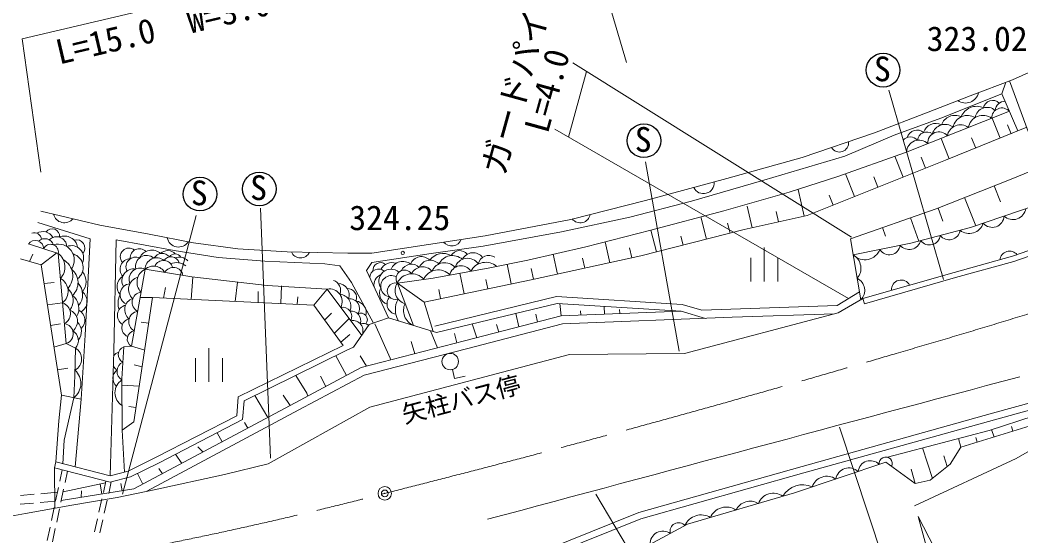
# Model space of a CAD drawing. Units: millimetres, scale not verified. Extents: x 40000 to 680000, y 20000 to 380000.
# Drawn here: x 433768 to 507921, y 277081 to 315316 of the extents above; entities that cross this region are included whole.
import ezdxf
from ezdxf.enums import TextEntityAlignment as Align

# ---------------------------------------------------------------- set-up
doc = ezdxf.new("R2010")
doc.units = ezdxf.units.MM
doc.header["$LTSCALE"] = 1000
doc.header["$PDMODE"] = 32
doc.header["$PDSIZE"] = 500
doc.linetypes.add('CHAIN', pattern=[18.5, 12, -1.5, 3.5, -1.5])
for name, color, linetype, lineweight in [('M-BGD', 7, 'Continuous', 13), ('M-BMK', 2, 'CHAIN', 13), ('M-BMK-SRVR', 3, 'Continuous', 13), ('M-STR-HTXT', 7, 'Continuous', 13), ('M-STR-STR1', 1, 'Continuous', 13)]:
    doc.layers.add(name, color=color, linetype=linetype, lineweight=lineweight)
doc.styles.add('ＭＳ ゴシック', font='')
doc.styles.get('ＭＳ ゴシック').set_extended_font_data('MS Gothic')

msp = doc.modelspace()

# ---------------------------------------------------------------- linework, layer by layer
at = {"layer": 'M-BGD'}
for p, q in [((507082, 310815), (508457, 307065)), ((502173, 296090), (498119, 310124)), ((506374, 306551), (505779, 308039)), ((507193, 306879), (506926, 307546)), ((502599, 305041), (501998, 306542)), ((504571, 305830), (504266, 306593)), ((482588, 290788), (480097, 304797)), ((499193, 303679), (498577, 305218)), ((500849, 304342), (500524, 305156)), ((495581, 302234), (494913, 303906)), ((497314, 302928), (497011, 303684)), ((491851, 300783), (491409, 302768)), ((505937, 303032), (506405, 301849)), ((494012, 301607), (493720, 302337)), ((503745, 302165), (504574, 300071)), ((452325, 282852), (451576, 301373)), ((487995, 299925), (487637, 301533)), ((489959, 300362), (489786, 301138)), ((501788, 301384), (502129, 300417)), ((441369, 280184), (446828, 300838)), ((484627, 299080), (484205, 300724)), ((499746, 300665), (500355, 298935)), ((480920, 298129), (480506, 299741)), ((486367, 299527), (486178, 300263)), ((497659, 299930), (497885, 299287)), ((477455, 297331), (477121, 298870)), ((482893, 298636), (482720, 299310)), ((496056, 294585), (495293, 299098)), ((479086, 297686), (478921, 298442)), ((488896, 295948), (488896, 298448)), ((434474, 297419), (434706, 297957)), ((435335, 297172), (436498, 298052)), ((473593, 296492), (473275, 297957)), ((475601, 296929), (475443, 297656)), ((487896, 295948), (487896, 297698)), ((489896, 295948), (489896, 297698)), ((459431, 296763), (459834, 297350)), ((459431, 296763), (461058, 293242)), ((470156, 295759), (469853, 297212)), ((471798, 296101), (471632, 296901)), ((446459, 294612), (446559, 296266)), ((449697, 294464), (449889, 295892)), ((466671, 295032), (466355, 296550)), ((468418, 295397), (468275, 296081)), ((444391, 294707), (444545, 295484)), ((451413, 294385), (451414, 295210)), ((453087, 294308), (453130, 295613)), ((455526, 294197), (456529, 295378)), ((456529, 295378), (459087, 291945)), ((461722, 295822), (462908, 292678)), ((464926, 294669), (464785, 295345)), ((494295, 294151), (495955, 295185)), ((443593, 294743), (442668, 294761)), ((454293, 294253), (454343, 294800)), ((464370, 292233), (463696, 294412)), ((494373, 293617), (496216, 294677)), ((496326, 294293), (496216, 294677)), ((435797, 294198), (436926, 294356)), ((473868, 293392), (473759, 294305)), ((475311, 293448), (475298, 293773)), ((477062, 293516), (477040, 294098)), ((478197, 293560), (478185, 293865)), ((484276, 293807), (494295, 294151)), ((443306, 292850), (442737, 292915)), ((456332, 293084), (456846, 293603)), ((457052, 292088), (458156, 293194)), ((470720, 292580), (470493, 293576)), ((472093, 292934), (471975, 293514)), ((436035, 292667), (436757, 292793)), ((464687, 291021), (464182, 292290)), ((467602, 291775), (467269, 292796)), ((469229, 292195), (469071, 292761)), ((457527, 291432), (458197, 292023)), ((463013, 290588), (462735, 291489)), ((466126, 291394), (465949, 292091)), ((436282, 291074), (437196, 291348)), ((443003, 290854), (442026, 291137)), ((447760, 288499), (447760, 290999)), ((446760, 288499), (446760, 290249)), ((448760, 288499), (448760, 290249)), ((457951, 288975), (457152, 290428)), ((459433, 289660), (458967, 290441)), ((436541, 289404), (437299, 289506)), ((442816, 289623), (442235, 289761)), ((456431, 288165), (456022, 288933)), ((442597, 288177), (441318, 288253)), ((436836, 287507), (438292, 287220)), ((438292, 287220), (437861, 282200)), ((452115, 285861), (451162, 287482)), ((453771, 286747), (453262, 287510)), ((442358, 286604), (441822, 286673)), ((441343, 284919), (442198, 285546)), ((441506, 281816), (441343, 284919)), ((450649, 285077), (450388, 285482)), ((494480, 285145), (502114, 262068)), ((505937, 284415), (505744, 284969)), ((507327, 284841), (507213, 285190)), ((448748, 284061), (448367, 284730)), ((503466, 283657), (503295, 284310)), ((504681, 284029), (504568, 284378)), ((447334, 283304), (446937, 283678)), ((501359, 281335), (500626, 283604)), ((436427, 282567), (436315, 282131)), ((445760, 282463), (445296, 283146)), ((502458, 282220), (502194, 283012)), ((436315, 282131), (436340, 279136)), ((444333, 281699), (444060, 282087)), ((500094, 280968), (499789, 282030)), ((442871, 280917), (442464, 281722)), ((435303, 280215), (436539, 280319)), ((436817, 279699), (442208, 280563)), ((440104, 281023), (436953, 280343)), ((438302, 279937), (438327, 280421)), ((439821, 280180), (439716, 280939)), ((441324, 280421), (441231, 280974)), ((433808, 280090), (434805, 280173)), ((435266, 279560), (436399, 279655)), ((476430, 280183), (488725, 259435)), ((433771, 279434), (434768, 279518))]:
    msp.add_line(p, q, dxfattribs=at)
for points in [[(495293, 299098), (501634, 301330), (507197, 303531), (514239, 306419), (517807, 307952), (525967, 311319), (531914, 314022), (538687, 317010), (547708, 320709), (550656, 321925)], [(496216, 294677), (502969, 296614), (507283, 297806), (514416, 300293), (520806, 302427), (528540, 305072), (535859, 307772), (542257, 310284), (546996, 312279), (551631, 314250), (553653, 315232)], [(496326, 294293), (503077, 296229), (507403, 297424), (514545, 299914), (520934, 302049), (528674, 304695), (536001, 307398), (542408, 309914), (547152, 311911), (551797, 313886), (553816, 314867)], [(435315, 301143), (439686, 300113), (443338, 299435), (446627, 298801), (449914, 298360), (453551, 298138), (458054, 298038), (459833, 298038), (468226, 299333), (474563, 300543), (480106, 301947), (486139, 303569), (491702, 305134), (497066, 306955), (501050, 308492), (504168, 309703), (507281, 310891), (509449, 311845), (514409, 314014)], [(507698, 307099), (506501, 309857), (506790, 310704)], [(459834, 297350), (464218, 298021), (468084, 298557), (473876, 299628), (478948, 300707), (483509, 301888), (488866, 303444), (494877, 305234), (498535, 306774), (501980, 308053), (506501, 309857)], [(507068, 308549), (499373, 305503), (494364, 303710), (490751, 302558), (485913, 301178), (480506, 299741), (475687, 298501), (471377, 297530), (468565, 296944), (464384, 296198), (461722, 295822), (463696, 294412)], [(463696, 294412), (471643, 296069), (479758, 297832), (487413, 299795), (492079, 300834), (502324, 304931), (508356, 307364)], [(470970, 275348), (479608, 278817), (491699, 282240), (505815, 286181), (515271, 288784), (528481, 292808), (538129, 295806), (545964, 298687), (553704, 301783), (558695, 303978)], [(471157, 274884), (479769, 278344), (491835, 281758), (505949, 285700), (515411, 288303), (528628, 292330), (538289, 295332), (546143, 298220), (553898, 301322), (558897, 303520)], [(495493, 297912), (499758, 298779), (504169, 299932), (508978, 301582), (512236, 302877)], [(438292, 287220), (438593, 291965), (438963, 299093), (435093, 300317)], [(440444, 281538), (440708, 290785), (440900, 299032)], [(440900, 299032), (445198, 298233), (448442, 297721), (451900, 297437), (456339, 297237), (457463, 297109), (458316, 295857), (459964, 292859)], [(437747, 287327), (437830, 288958), (437878, 291006), (437196, 291348), (436598, 298021), (434393, 298718)], [(436427, 282567), (436646, 285612), (436836, 287507), (435335, 297172), (433798, 297613)], [(441343, 284919), (441315, 288732), (441457, 291094), (442026, 291137), (443036, 296842), (446494, 296273), (452071, 295647), (456529, 295378)], [(435547, 295805), (435548, 295802), (436288, 295873)], [(457697, 291198), (455526, 294197), (443593, 294743), (442198, 285546)], [(464506, 292641), (473515, 294822), (482831, 294233), (484276, 293807)], [(442208, 280563), (454145, 286947), (459049, 289560), (466689, 291540), (473868, 293392), (482744, 293737)], [(464623, 292155), (473559, 294318), (482744, 293737), (484544, 293207)], [(395768, 275350), (399519, 275534), (406776, 275804), (415156, 276430), (422768, 277184), (426880, 277654), (430895, 278158), (434184, 278752), (437615, 279363), (440972, 279940), (443705, 280504), (448927, 281628), (452142, 282425), (459694, 286619), (474467, 290537), (483006, 290603), (494373, 293617)], [(443161, 280392), (454428, 286418), (459268, 288997), (466839, 290959), (473955, 292795), (486530, 293284), (494099, 293544)], [(457935, 290814), (458483, 291065), (459635, 292744), (461058, 293242), (464623, 292155)], [(461241, 290128), (461187, 290250), (460049, 292794)], [(436315, 282131), (440445, 281073), (441945, 281466), (444067, 282513), (450254, 285702), (450368, 287091), (457935, 290814)], [(436427, 282567), (440444, 281538), (441787, 281890), (443864, 282915), (449826, 285988), (449940, 287382), (457697, 291198)], [(465806, 289421), (465954, 288744), (466749, 288928)], [(455081, 287446), (455012, 287666), (454207, 288980)], [(436939, 282436), (437028, 284192), (437747, 287327)], [(498031, 282917), (505558, 284909), (508902, 285990), (510011, 284226), (507553, 282822), (500040, 279308)], [(476628, 270507), (474644, 273960), (473492, 274956), (480378, 276421), (483218, 277949), (491144, 280275), (497903, 282547), (500094, 280968), (501204, 281210), (502670, 282391), (503466, 283657), (509253, 285432)], [(488802, 269936), (501559, 273901), (500293, 278525), (503139, 273019), (493093, 269893), (487849, 268627)]]:
    msp.add_lwpolyline(points, dxfattribs=at)
at = {"layer": 'M-BGD', "lineweight": 25}
for centre in [(497707, 311600), (479988, 306371), (451497, 302798), (447100, 302414)]:
    msp.add_circle(centre, 1250, dxfattribs=at)
at = {"layer": 'M-BGD'}
for centre, radius in [((462119, 298056), 121), ((465638, 290006), 609)]:
    msp.add_circle(centre, radius, dxfattribs=at)
for centre, radius, start, end in [((503812, 310157), 992, 235.04734, 347.14335), ((505819, 308679), 684, 44.33647, 169.81175), ((506734, 308577), 720, 89.17345, 176.63169), ((504621, 307713), 1208, 64.223, 159.32759), ((505419, 307933), 909, 48.95424, 170.25132), ((506506, 308041), 758, 42.12594, 181.0684), ((503023, 307202), 1047, 63.44151, 160.83085), ((503958, 307139), 1104, 59.21139, 166.95237), ((505091, 307159), 1088, 52.85353, 170.3408), ((500214, 306408), 755, 49.0883, 164.08695), ((500947, 306319), 701, 53.66639, 172.64983), ((501600, 306726), 927, 62.17782, 164.20415), ((501831, 306216), 816, 38.83372, 184.36061), ((502298, 306607), 976, 53.18688, 163.50281), ((503419, 306589), 962, 51.4731, 171.72123), ((494474, 306200), 672, 208.8749, 8.63212), ((499716, 305942), 711, 41.0995, 137.8017), ((500371, 305491), 926, 45.71642, 177.47791), ((484402, 303235), 789, 204.4196, 5.6786), ((507327, 301485), 961, 226.45026, 351.4337), ((437061, 301128), 836, 194.26047, 319.20901), ((475266, 301049), 760, 218.99176, 349.44032), ((505790, 300824), 875, 220.2458, 357.63816), ((435461, 298818), 823, 27.63079, 122.86182), ((436147, 299307), 544, 351.59112, 146.37507), ((502596, 299848), 820, 217.37523, 351.91165), ((504088, 300574), 1082, 231.03638, 343.07977), ((434902, 298359), 623, 0.06137, 144.85211), ((434814, 298997), 550, 7.04134, 107.79824), ((435609, 298421), 690, 19.4864, 132.18817), ((436477, 298495), 760, 2.47375, 135.45335), ((437065, 298322), 982, 9.12783, 112.80013), ((437965, 298409), 616, 321.99891, 107.63333), ((445511, 299348), 854, 191.5244, 326.63837), ((465745, 299335), 763, 218.68103, 338.858), ((499639, 299200), 889, 220.90511, 345.15396), ((501147, 299447), 803, 216.22835, 353.05853), ((436041, 298128), 567, 349.09376, 155.81973), ((436615, 297530), 1176, 325.04666, 107.59531), ((437585, 297702), 896, 334.35365, 112.84573), ((441837, 297779), 638, 50.19414, 221.77696), ((442599, 297705), 666, 43.17723, 187.03332), ((443521, 297284), 979, 47.35614, 155.41692), ((444713, 297480), 745, 42.36738, 135.22072), ((454550, 298422), 737, 203.30958, 334.15619), ((466344, 297499), 729, 39.68566, 150.74212), ((496354, 298744), 1197, 224.02526, 338.97059), ((498167, 298724), 808, 210.53327, 352.46258), ((507074, 297460), 726, 40.00745, 172.96489), ((435819, 297014), 1273, 317.94697, 52.28766), ((436290, 296354), 1383, 317.34176, 60.56863), ((437405, 296978), 1043, 306.80916, 73.47292), ((441946, 296856), 768, 90.52433, 223.03758), ((442347, 297017), 731, 67.20681, 204.88225), ((443147, 297053), 821, 48.68449, 193.36762), ((443890, 296840), 854, 50.22762, 179.84219), ((444298, 297301), 713, 40.30866, 148.82055), ((444399, 296805), 693, 14.66894, 156.78724), ((444953, 297150), 622, 15.97126, 146.16268), ((445249, 297496), 486, 29.62627, 146.7856), ((445574, 296865), 877, 43.77807, 110.41486), ((462124, 296500), 926, 51.27336, 157.8628), ((463509, 296922), 860, 43.73201, 159.56122), ((464149, 296634), 882, 43.03341, 156.47315), ((465101, 296835), 1186, 59.26557, 144.96632), ((465803, 296730), 1129, 49.20081, 153.35813), ((466919, 296693), 969, 34.17969, 162.59009), ((467330, 297192), 882, 36.95915, 153.53788), ((468263, 296114), 1247, 48.78564, 152.33579), ((468492, 297081), 787, 55.82139, 168.54939), ((494913, 296920), 1149, 319.55151, 59.65987), ((436776, 295848), 1289, 312.84764, 51.46318), ((437541, 295913), 1123, 318.74906, 40.61707), ((442200, 295992), 884, 80.35867, 209.25647), ((442669, 296102), 827, 63.6326, 203.22536), ((443488, 295890), 1054, 115.38911, 224.52973), ((443666, 296136), 946, 29.57985, 131.725), ((445126, 296258), 725, 9.79615, 151.50869), ((445344, 296221), 1120, 50.82654, 112.10553), ((460328, 296210), 653, 49.21856, 177.89291), ((460483, 296772), 572, 50.07098, 185.82196), ((461242, 295956), 893, 48.79612, 214.02375), ((461321, 296405), 934, 70.49434, 152.16731), ((462251, 296161), 628, 33.50451, 212.6972), ((462769, 296421), 804, 44.71875, 155.71835), ((463596, 296111), 912, 40.48768, 154.19466), ((464750, 295624), 1173, 42.57431, 156.15326), ((465228, 296321), 1013, 40.79246, 157.83823), ((466436, 296273), 836, 30.16923, 170.05471), ((436233, 295203), 1095, 309.26718, 60.96745), ((441867, 295567), 905, 122.22809, 220.88127), ((442736, 295364), 924, 104.80609, 228.37508), ((456732, 295277), 789, 338.36193, 71.41011), ((460796, 295680), 810, 112.77574, 190.44331), ((461293, 295577), 801, 64.44664, 259.18719), ((462788, 295337), 1170, 40.55418, 155.55465), ((495353, 295283), 991, 315.18212, 64.02926), ((499042, 295340), 711, 27.50846, 184.5068), ((436556, 294541), 1154, 321.37033, 49.4166), ((437150, 294965), 1253, 320.07061, 43.13406), ((437842, 294462), 894, 300.80483, 52.55927), ((441975, 294986), 792, 94.75771, 244.38591), ((442828, 294401), 756, 96.89994, 243.0189), ((456688, 294444), 948, 333.70818, 99.66288), ((457275, 294925), 876, 341.19032, 86.86221), ((458027, 294736), 677, 338.55047, 92.05806), ((461270, 295056), 866, 152.5143, 248.73679), ((461584, 295221), 616, 77.04299, 288.05499), ((462533, 295263), 984, 145.43366, 255.89298), ((436916, 293935), 1216, 329.44869, 52.72792), ((442498, 294315), 1471, 153.3692, 198.95049), ((442385, 293853), 861, 107.76041, 231.79774), ((457403, 294105), 883, 336.38318, 85.96957), ((458207, 293941), 709, 325.53583, 98.32031), ((458556, 293635), 860, 345.31016, 83.26455), ((461731, 294285), 776, 139.31162, 260.74892), ((463209, 293848), 1636, 151.22835, 210.55862), ((436657, 293557), 843, 298.85625, 71.37838), ((437132, 292987), 894, 308.11071, 68.6025), ((437763, 293075), 820, 310.33402, 63.72237), ((441774, 293416), 790, 103.5079, 237.8457), ((442590, 292969), 766, 97.87078, 242.04806), ((457654, 293340), 694, 333.73966, 99.6314), ((458274, 293021), 733, 343.2918, 94.77983), ((463406, 293798), 1225, 155.34224, 245.9844), ((437364, 292240), 953, 319.53515, 46.13952), ((441999, 292501), 690, 102.24549, 247.70763), ((458428, 292300), 748, 331.67878, 101.69228), ((459014, 293109), 484, 319.77281, 117.34288), ((436957, 292067), 758, 288.36019, 81.87444), ((437252, 291564), 839, 318.33553, 59.01431), ((442331, 291679), 622, 99.29097, 240.62787), ((459160, 292229), 610, 46.13694, 107.62798), ((437382, 290201), 946, 298.89935, 58.36611), ((441307, 290026), 721, 108.63956, 147.66188), ((441658, 290515), 613, 109.13732, 243.9679), ((441703, 289285), 749, 114.81476, 238.8062), ((436953, 288388), 1325, 306.8039, 48.01601), ((441449, 288759), 799, 127.57032, 226.97168), ((441307, 290026), 721, 209.06237, 241.46643), ((441917, 287703), 1117, 122.56433, 238.29082), ((7880618, -27301621), 28558603, 104.96109, 105.043), ((496760, 281753), 910, 43.88684, 173.27038), ((497900, 282447), 488, 334.02303, 187.51359), ((495179, 281129), 996, 47.15533, 170.0019), ((493543, 280373), 1136, 54.84814, 162.30909), ((491744, 279189), 1688, 64.88548, 150.52065), ((487857, 278501), 1160, 58.42006, 154.30005), ((489566, 279085), 1173, 52.84641, 159.8737), ((486089, 277961), 1268, 55.27167, 157.44844), ((484229, 277342), 1303, 58.0815, 157.21414), ((481396, 276491), 954, 54.45706, 182.09207), ((482553, 277436), 627, 40.84803, 195.7011)]:
    msp.add_arc(centre, radius, start, end, dxfattribs=at)
at = {"layer": 'M-BMK'}
for centre, radius, start, end in [((354354, 790048), 519874, 286.11791, 291.20415), ((216956, 1245369), 995457, 284.17852, 286.4398), ((384295, 574751), 304286, 281.04215, 284.55934)]:
    msp.add_arc(centre, radius, start, end, dxfattribs=at)
at = {"layer": 'M-BMK-SRVR'}
msp.add_circle((460788, 280236), 500, dxfattribs=at)
msp.add_point((460788, 280236), dxfattribs=at)
at = {"layer": 'M-STR-HTXT'}
for p, q in [((478689, 312166), (475669, 322486)), ((475745, 311512), (474403, 306643)), ((495367, 299229), (474733, 312146)), ((495154, 294686), (473379, 307233))]:
    msp.add_line(p, q, dxfattribs=at)
msp.add_lwpolyline([(435300, 304035), (433922, 313928), (463165, 320822)], dxfattribs=at)
at = {"layer": 'M-STR-STR1'}
for p, q in [((436890, 281984), (436715, 281153)), ((437277, 281885), (437102, 281051)), ((439945, 280312), (440133, 281153)), ((440337, 280231), (440530, 281095)), ((436612, 280664), (436405, 279685)), ((436999, 280562), (436793, 279584)), ((439617, 278848), (439836, 279824)), ((440009, 278767), (440228, 279743)), ((436302, 279196), (436096, 278217)), ((436690, 279094), (436484, 278116)), ((439289, 277384), (439508, 278360)), ((439681, 277304), (439900, 278280)), ((435993, 277728), (435787, 276749)), ((436381, 277627), (436175, 276648))]:
    msp.add_line(p, q, dxfattribs=at)

# ---------------------------------------------------------------- texts
at = {"layer": 'M-BGD', "style": 'ＭＳ ゴシック'}
for s, p in [('323.02', (500936, 312465)), ('S', (497029, 310226)), ('S', (479309, 304998)), ('S', (446422, 301040)), ('S', (450818, 301424)), ('324.25', (458160, 299196))]:
    msp.add_text(s, height=1833, dxfattribs=at).set_placement(p, align=Align.BOTTOM_LEFT)
msp.add_text('矢柱バス停', height=1320, rotation=14.854, dxfattribs=at).set_placement((462361, 285039), align=Align.BOTTOM_LEFT)
at = {"layer": 'M-STR-HTXT', "style": 'ＭＳ ゴシック'}
for s, rotation, p in [('L=15.0\u3000W=3.0\u3000H=1.7', 13.264, (436797, 311478)), ('ガードパイプ', 74.59, (470191, 303568)), ('L=4.0', 74.59, (473393, 306685))]:
    msp.add_text(s, height=1833, rotation=rotation, dxfattribs=at).set_placement(p, align=Align.BOTTOM_LEFT)

doc.saveas('drawing.dxf')
